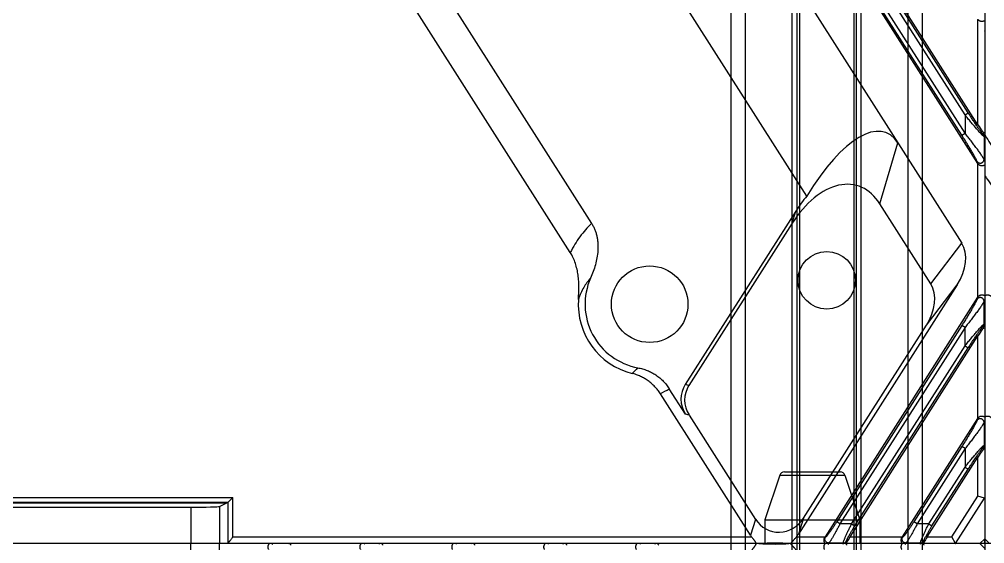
# Model space of a CAD drawing. Header units: millimetres. Extents: x 620 to 19791, y 2539 to 6969.
# Drawn here: x 14526.1 to 14627, y 4136.6 to 4191.3 of the extents above; entities that cross this region are included whole.
import ezdxf

# ---------------------------------------------------------------- set-up
doc = ezdxf.new("R2010")
doc.units = ezdxf.units.MM
doc.layers.add('02___PRT_ALL_AXES', color=7, linetype='Continuous')
doc.layers.add('_88746', color=7, linetype='Continuous')

# ---------------------------------------------------------------- blocks, each defined once
blk = doc.blocks.new('DTGFH')
at = {"color": 7, "linetype": 'Continuous'}
for p, q in [((9380.13, 4448.7), (9385.97, 4448.7)), ((9379.66, 4448.36), (9378.07, 4443.7)), ((9379.66, 4448.36), (9386.44, 4448.36)), ((9386.44, 4448.36), (9388.02, 4443.7)), ((9378.07, 4443.7), (9388.02, 4443.7)), ((9378.07, 4443.7), (9378.07, 4441.2)), ((9388.02, 4443.7), (9388.02, 4441.2)), ((8801.05, 4441.2), (8801.05, 4104.2)), ((9401.05, 4441.2), (8801.05, 4441.2)), ((9318.1, 4437.4), (9318.1, 4441.2)), ((9321.1, 4437.33), (9321.1, 4441.2)), ((9326.57, 4441.2), (9326.68, 4441.14)), ((9328.24, 4441.2), (9328.2, 4441.14)), ((9336.28, 4441.14), (9336.18, 4441.2)), ((9337.81, 4441.14), (9337.84, 4441.2)), ((9345.89, 4441.14), (9345.78, 4441.2)), ((9347.44, 4441.2), (9347.41, 4441.14)), ((9355.49, 4441.14), (9355.38, 4441.2)), ((9357.02, 4441.14), (9357.05, 4441.2)), ((9365.1, 4441.14), (9364.99, 4441.2)), ((9366.62, 4441.14), (9366.65, 4441.2)), ((9384.65, 4441.2), (9384.76, 4441.14)), ((9386.28, 4441.14), (9386.31, 4441.2)), ((9392.71, 4441.2), (9392.82, 4441.14)), ((9394.34, 4441.14), (9394.38, 4441.2)), ((9401.05, 4440.7), (9400.55, 4441.2)), ((9401.05, 4441.2), (9401.05, 4103.7)), ((9206.7, 4436.37), (9398.65, 4135.07)), ((9213.76, 4436.24), (9400.31, 4143.4)), ((9400.35, 4147.44), (9216.29, 4436.37)), ((9382.48, 4139.99), (9194.34, 4435.31)), ((9398.66, 4146.35), (9215.01, 4434.63)), ((9399, 4146.56), (9215.34, 4434.84)), ((9399, 4148.48), (9216.56, 4434.84)), ((9399.33, 4148.69), (9216.9, 4435.05)), ((9234.28, 4334.45), (9359.98, 4137.14)), ((9357.76, 4134.11), (9279.41, 4257.1)), ((9400.35, 4147.44), (9400.35, 4158.43)), ((8801.11, 4157.48), (8801.05, 4157.46)), ((9399, 4148.48), (9399.33, 4148.69)), ((9399, 4148.48), (9399, 4146.56)), ((8801.05, 4146.37), (8801.11, 4146.17)), ((9398.66, 4146.35), (9399, 4146.56)), ((9401.04, 4146.46), (9400.93, 4146.43)), ((9401.05, 4146.23), (9400.99, 4146.21)), ((9400.99, 4146.21), (9400.99, 4143.82)), ((9390.1, 4139.19), (9391.98, 4145.54)), ((9400.31, 4143.4), (9400.25, 4143.61)), ((9400.35, 4129.47), (9400.35, 4143.36)), ((9401.05, 4143.62), (9400.99, 4143.82)), ((8801.05, 4142.27), (8801.11, 4142.29)), ((9395.43, 4130.82), (9390.1, 4139.19)), ((9381.31, 4138.43), (9369.77, 4120.31)), ((9380.94, 4137.16), (9381.31, 4138.43)), ((9380.94, 4137.16), (9370.14, 4120.22)), ((9395.43, 4130.82), (9398.65, 4135.07)), ((9398.19, 4130.74), (9381.6, 4104.7)), ((9394.96, 4126.5), (9398.19, 4130.74)), ((8801.11, 4129.01), (8801.05, 4129.21)), ((9400.31, 4129.43), (9384.37, 4104.4)), ((9400.31, 4129.43), (9400.25, 4129.22)), ((9401.05, 4129.21), (9400.99, 4129.01)), ((9400.99, 4126.62), (9400.99, 4129.01)), ((8801.05, 4126.6), (8801.11, 4126.62)), ((9382.13, 4106.35), (9394.96, 4126.5)), ((9398.66, 4126.49), (9385.59, 4105.97)), ((9399, 4126.27), (9385.92, 4105.75)), ((9399, 4126.27), (9398.66, 4126.49)), ((9399, 4124.36), (9399, 4126.27)), ((9401.04, 4126.37), (9400.93, 4126.41)), ((9400.99, 4126.62), (9401.05, 4126.6)), ((9386.98, 4104.4), (9400.35, 4125.39)), ((9400.35, 4116.82), (9400.35, 4125.39)), ((9387.15, 4105.75), (9399, 4124.36)), ((9387.48, 4105.54), (9399.33, 4124.14)), ((9399, 4124.36), (9399.33, 4124.14)), ((9370.14, 4120.22), (9369.77, 4120.31)), ((9376.58, 4104.58), (9367.17, 4119.35)), ((9369.8, 4117.22), (9368.1, 4119.87)), ((9370.17, 4117.13), (9369.8, 4117.22)), ((9370.17, 4117.13), (9377.11, 4106.23)), ((8801.11, 4116.35), (8801.05, 4116.56)), ((9400.31, 4116.77), (9392.43, 4104.4)), ((9400.31, 4116.77), (9400.25, 4116.57)), ((9401.05, 4116.56), (9400.99, 4116.35)), ((9400.99, 4116.35), (9400.99, 4113.96)), ((8801.05, 4113.95), (8801.11, 4113.96)), ((9400.99, 4113.96), (9401.05, 4113.95)), ((9398.66, 4113.83), (9393.65, 4105.97)), ((9399, 4113.62), (9393.99, 4105.75)), ((9399, 4113.62), (9398.66, 4113.83)), ((9399, 4113.62), (9399, 4111.7)), ((9401.04, 4113.72), (9400.93, 4113.75)), ((9395.04, 4104.4), (9400.35, 4112.73)), ((9400.35, 4108.65), (9400.35, 4112.73)), ((9395.21, 4105.75), (9399, 4111.7)), ((9395.54, 4105.54), (9399.33, 4111.49)), ((9399, 4111.7), (9399.33, 4111.49)), ((9263.57, 4108.53), (9322.52, 4108.53)), ((9264.07, 4108.03), (9322.02, 4108.03)), ((9264.25, 4107.95), (9321.85, 4107.95)), ((9321.1, 4107.57), (9322.02, 4108.03)), ((9322.02, 4108.04), (9322.52, 4108.53)), ((9322.02, 4103.74), (9322.02, 4108.04)), ((9322.52, 4104.4), (9322.52, 4108.53)), ((9397.63, 4104.4), (9400.35, 4108.65)), ((9398.01, 4103.72), (9401.03, 4108.45)), ((9401.03, 4108.45), (9400.35, 4108.65)), ((9268, 4107.5), (9318.1, 4107.5)), ((9318.1, 4107.5), (9318.1, 4103.7)), ((9321.1, 4107.57), (9321.1, 4103.7)), ((9377.11, 4106.23), (9376.58, 4104.58)), ((9382.13, 4106.35), (9381.6, 4104.7)), ((9385.92, 4105.75), (9385.59, 4105.97)), ((9393.99, 4105.75), (9393.65, 4105.97)), ((9387.15, 4105.75), (9385.92, 4105.75)), ((9387.15, 4105.75), (9387.48, 4105.54)), ((9395.21, 4105.75), (9393.99, 4105.75)), ((9395.21, 4105.75), (9395.54, 4105.54)), ((8801.05, 4104.2), (8801.55, 4103.7)), ((9322.52, 4104.4), (9376.7, 4104.4)), ((9381.38, 4104.4), (9384.37, 4104.4)), ((9384.42, 4104.37), (9384.31, 4104.31)), ((9386.66, 4103.86), (9386.62, 4103.94)), ((9386.98, 4104.4), (9392.43, 4104.4)), ((9392.48, 4104.37), (9392.38, 4104.31)), ((9394.68, 4103.94), (9394.72, 4103.86)), ((9395.04, 4104.4), (9397.63, 4104.4)), ((9398.01, 4103.72), (9397.63, 4104.4)), ((9400.55, 4103.7), (9401.05, 4104.2)), ((9401.05, 4103.7), (8801.55, 4103.7)), ((9384.76, 4103.76), (9384.65, 4103.7)), ((9386.28, 4103.76), (9384.76, 4103.76)), ((9386.31, 4103.7), (9386.28, 4103.76)), ((9392.82, 4103.76), (9392.71, 4103.7)), ((9394.34, 4103.76), (9392.82, 4103.76)), ((9394.38, 4103.7), (9394.34, 4103.76))]:
    blk.add_line(p, q, dxfattribs=at)
for centre, radius in [((9384.55, 4131.2), 3), ((9366.05, 4128.7), 4)]:
    blk.add_circle(centre, radius, dxfattribs=at)
for centre, radius, start, end in [((9380.13, 4448.2), 0.5, 90, 161.222), ((9385.97, 4448.2), 0.5, 18.778, 90), ((9400.59, 4146.21), 0.402, 0.1282, 32.3718), ((9366.05, 4128.7), 6.75, 156.1243, 259.5633), ((9366.05, 4128.7), 7.46, 176.103, 255.7008), ((9400.59, 4126.62), 0.402, 327.6282, 359.8718), ((9358.05, 4128.6), 9.42, 310.8577, 316.0435), ((9360.33, 4132.74), 15.03, 297.0328, 301.1257), ((9400.59, 4113.96), 0.402, 327.6282, 359.8718), ((9386.28, 4104.16), 0.402, 270.2568, 327.2432), ((9394.34, 4104.16), 0.402, 270.2568, 327.2432)]:
    blk.add_arc(centre, radius, start, end, dxfattribs=at)
for centre, major_axis, ratio, start_param, end_param in [((9322.01, 4440.5), (0, 0.7), 0.052408, -0.329, 0), ((9378.16, 4441.43), (3.18, -0.09), 0.080959, -1.796389, -0.694906), ((9398.48, 4440.5), (-0.468, 0.695), 0.186347, -0.124846, 0.096093), ((9400.65, 4158.7), (-0.117, 0.402), 0.954439, -4.415997, -4.276035), ((9384.97, 4131.72), (5.78, 14.89), 0.368013, -0.263981, 1.130867), ((9400.35, 4147.56), (-0.7, 1.1), 0.046753, -4.638574, -3.259594), ((8801.75, 4145.38), (-0.7, 1.1), 0.046753, 0.073815, 1.644612), ((9400.65, 4143.63), (-0.117, 0.402), 0.954439, -4.415997, -4.276035), ((8801.75, 4141.06), (-0.7, 1.1), 0.046753, -1.496981, 0.073815), ((9384.92, 4131.53), (2.84, 9.54), 0.602666, -0.481922, 1.127854), ((9385.29, 4132.8), (2.84, 9.54), 0.602666, 0.912926, 1.127854), ((9395.5, 4132.12), (2.65, 3.49), 0.684108, -1.451017, -0.247768), ((9392.27, 4127.88), (2.65, 3.49), 0.684108, -1.451017, -0.247768), ((9400.65, 4129.2), (0.117, 0.402), 0.954439, 1.134443, 1.274405), ((9400.35, 4125.27), (0.7, 1.1), 0.046753, 0.118001, 1.496981), ((9372.53, 4118.71), (3.13, -0.75), 0.933182, 2.829294, 3.908395), ((9372.91, 4118.62), (-3.13, 0.75), 0.933182, -0.312299, 0.766803), ((9400.65, 4116.55), (0.117, 0.402), 0.954439, 1.134443, 1.274405), ((9400.35, 4112.62), (0.7, 1.1), 0.046753, 0.118001, 1.496981), ((9322.02, 4108.53), (0, 0.5), 0.052408, -3.115413, -3.089233), ((9400.35, 4107.31), (0.69, 1.13), 0.116833, -0.189589, 0.03135), ((9318.1, 4107.58), (3, 0), 0.026186, -1.570796, -0.05236), ((9379.64, 4108.05), (-0.98, -3.02), 0.944553, -0.662888, 1.302149), ((9379.1, 4106.39), (0.98, 3.02), 0.944553, -3.804481, -3.733545), ((9379.1, 4106.39), (0.98, 3.02), 0.944553, -1.956623, -1.839444), ((9384.3, 4104.4), (0.449, 0.699), 0.073624, -1.649478, -1.523567), ((9387.05, 4104.4), (0.449, 0.699), 0.073624, -4.66516, -3.789338), ((9392.36, 4104.4), (0.449, 0.699), 0.073624, -1.649478, -1.523567), ((9395.11, 4104.4), (0.449, 0.699), 0.073624, -4.66516, -3.789338), ((9322.01, 4104.4), (0, 0.7), 0.052408, -3.141593, -2.812592), ((9378.16, 4103.47), (3.18, 0.09), 0.080959, 0.694906, 1.796389), ((9398.48, 4104.4), (0.468, 0.695), 0.186347, -3.237686, -3.016747)]:
    blk.add_ellipse(centre, major_axis=major_axis, ratio=ratio, start_param=start_param, end_param=end_param, dxfattribs=at)
for points, knots in [([(9326.25, 4441.2), (9326.25, 4441.2), (9326.25, 4441.2), (9326.26, 4441.2), (9326.26, 4441.2), (9326.26, 4441.2), (9326.27, 4441.19), (9326.27, 4441.19), (9326.27, 4441.19), (9326.26, 4441.18), (9326.26, 4441.17), (9326.26, 4441.16), (9326.25, 4441.15), (9326.24, 4441.14), (9326.24, 4441.13), (9326.23, 4441.11), (9326.22, 4441.09), (9326.2, 4441.06), (9326.19, 4441.02), (9326.17, 4440.98), (9326.16, 4440.93), (9326.16, 4440.88), (9326.16, 4440.82), (9326.17, 4440.76), (9326.18, 4440.7), (9326.2, 4440.64), (9326.22, 4440.61), (9326.24, 4440.59)], [0, 0, 0, 0, 0.012577, 0.017811, 0.022415, 0.026524, 0.030371, 0.038422, 0.043171, 0.048577, 0.06156, 0.077442, 0.095999, 0.116978, 0.140127, 0.165209, 0.192065, 0.250601, 0.315018, 0.384942, 0.460136, 0.540384, 0.625394, 0.714676, 0.807485, 0.902935, 1, 1, 1, 1]), ([(9328.58, 4441.04), (9328.58, 4441.05), (9328.56, 4441.07), (9328.54, 4441.11), (9328.53, 4441.13), (9328.51, 4441.15), (9328.5, 4441.16), (9328.49, 4441.17), (9328.49, 4441.17), (9328.48, 4441.18), (9328.48, 4441.19), (9328.47, 4441.19), (9328.47, 4441.19), (9328.47, 4441.2), (9328.48, 4441.2), (9328.48, 4441.2), (9328.48, 4441.2), (9328.48, 4441.2), (9328.48, 4441.2)], [0, 0, 0, 0, 0.204317, 0.392896, 0.563403, 0.640806, 0.712092, 0.776327, 0.832529, 0.879525, 0.916233, 0.930591, 0.942394, 0.959733, 0.967501, 0.976309, 0.987004, 1, 1, 1, 1]), ([(9335.85, 4441.2), (9335.85, 4441.2), (9335.86, 4441.2), (9335.86, 4441.2), (9335.86, 4441.2), (9335.87, 4441.2), (9335.87, 4441.19), (9335.87, 4441.19), (9335.87, 4441.19), (9335.87, 4441.18), (9335.87, 4441.17), (9335.86, 4441.16), (9335.86, 4441.15), (9335.85, 4441.14), (9335.84, 4441.13), (9335.83, 4441.11), (9335.82, 4441.09), (9335.81, 4441.06), (9335.79, 4441.02), (9335.78, 4440.98), (9335.77, 4440.93), (9335.76, 4440.88), (9335.76, 4440.82), (9335.77, 4440.76), (9335.78, 4440.7), (9335.81, 4440.64), (9335.83, 4440.61), (9335.84, 4440.59)], [0, 0, 0, 0, 0.012577, 0.017811, 0.022415, 0.026524, 0.030371, 0.038422, 0.043171, 0.048577, 0.06156, 0.077442, 0.095999, 0.116978, 0.140127, 0.165209, 0.192065, 0.250601, 0.315018, 0.384942, 0.460136, 0.540384, 0.625394, 0.714676, 0.807485, 0.902935, 1, 1, 1, 1]), ([(9338.19, 4441.04), (9338.18, 4441.05), (9338.17, 4441.07), (9338.15, 4441.11), (9338.13, 4441.13), (9338.12, 4441.15), (9338.11, 4441.16), (9338.1, 4441.17), (9338.09, 4441.17), (9338.08, 4441.18), (9338.08, 4441.19), (9338.08, 4441.19), (9338.08, 4441.19), (9338.08, 4441.2), (9338.08, 4441.2), (9338.08, 4441.2), (9338.08, 4441.2), (9338.08, 4441.2), (9338.09, 4441.2)], [0, 0, 0, 0, 0.204317, 0.392896, 0.563403, 0.640806, 0.712092, 0.776327, 0.832529, 0.879525, 0.916233, 0.930591, 0.942394, 0.959733, 0.967501, 0.976309, 0.987004, 1, 1, 1, 1]), ([(9345.45, 4441.2), (9345.46, 4441.2), (9345.46, 4441.2), (9345.47, 4441.2), (9345.47, 4441.2), (9345.47, 4441.2), (9345.47, 4441.19), (9345.47, 4441.19), (9345.47, 4441.19), (9345.47, 4441.18), (9345.47, 4441.17), (9345.47, 4441.16), (9345.46, 4441.15), (9345.45, 4441.14), (9345.44, 4441.13), (9345.44, 4441.11), (9345.43, 4441.09), (9345.41, 4441.06), (9345.4, 4441.02), (9345.38, 4440.98), (9345.37, 4440.93), (9345.37, 4440.88), (9345.37, 4440.82), (9345.37, 4440.76), (9345.39, 4440.7), (9345.41, 4440.64), (9345.43, 4440.61), (9345.44, 4440.59)], [0, 0, 0, 0, 0.012577, 0.017811, 0.022415, 0.026524, 0.030371, 0.038422, 0.043171, 0.048577, 0.06156, 0.077442, 0.095999, 0.116978, 0.140127, 0.165209, 0.192065, 0.250601, 0.315018, 0.384942, 0.460136, 0.540384, 0.625394, 0.714676, 0.807485, 0.902935, 1, 1, 1, 1]), ([(9347.79, 4441.04), (9347.79, 4441.05), (9347.77, 4441.07), (9347.75, 4441.11), (9347.73, 4441.13), (9347.72, 4441.15), (9347.71, 4441.16), (9347.7, 4441.17), (9347.69, 4441.17), (9347.69, 4441.18), (9347.68, 4441.19), (9347.68, 4441.19), (9347.68, 4441.19), (9347.68, 4441.2), (9347.68, 4441.2), (9347.69, 4441.2), (9347.69, 4441.2), (9347.69, 4441.2), (9347.69, 4441.2)], [0, 0, 0, 0, 0.204317, 0.392896, 0.563403, 0.640806, 0.712092, 0.776327, 0.832529, 0.879525, 0.916233, 0.930591, 0.942394, 0.959733, 0.967501, 0.976309, 0.987004, 1, 1, 1, 1]), ([(9355.06, 4441.2), (9355.06, 4441.2), (9355.07, 4441.2), (9355.07, 4441.2), (9355.07, 4441.2), (9355.08, 4441.2), (9355.08, 4441.19), (9355.08, 4441.19), (9355.08, 4441.19), (9355.08, 4441.18), (9355.07, 4441.17), (9355.07, 4441.16), (9355.06, 4441.15), (9355.06, 4441.14), (9355.05, 4441.13), (9355.04, 4441.11), (9355.03, 4441.09), (9355.02, 4441.06), (9355, 4441.02), (9354.99, 4440.98), (9354.98, 4440.93), (9354.97, 4440.88), (9354.97, 4440.82), (9354.98, 4440.76), (9354.99, 4440.7), (9355.02, 4440.64), (9355.04, 4440.61), (9355.05, 4440.59)], [0, 0, 0, 0, 0.012577, 0.017811, 0.022415, 0.026524, 0.030371, 0.038422, 0.043171, 0.048577, 0.06156, 0.077442, 0.095999, 0.116978, 0.140127, 0.165209, 0.192065, 0.250601, 0.315018, 0.384942, 0.460136, 0.540384, 0.625394, 0.714676, 0.807485, 0.902935, 1, 1, 1, 1]), ([(9357.4, 4441.04), (9357.39, 4441.05), (9357.38, 4441.07), (9357.36, 4441.11), (9357.34, 4441.13), (9357.32, 4441.15), (9357.31, 4441.16), (9357.31, 4441.17), (9357.3, 4441.17), (9357.29, 4441.18), (9357.29, 4441.19), (9357.29, 4441.19), (9357.29, 4441.19), (9357.29, 4441.2), (9357.29, 4441.2), (9357.29, 4441.2), (9357.29, 4441.2), (9357.29, 4441.2), (9357.29, 4441.2)], [0, 0, 0, 0, 0.204316, 0.392897, 0.563407, 0.640809, 0.712098, 0.776334, 0.832531, 0.879528, 0.916238, 0.930594, 0.942393, 0.959731, 0.967497, 0.976306, 0.987002, 1, 1, 1, 1]), ([(9364.66, 4441.2), (9364.67, 4441.2), (9364.67, 4441.2), (9364.67, 4441.2), (9364.68, 4441.2), (9364.68, 4441.2), (9364.68, 4441.19), (9364.68, 4441.19), (9364.68, 4441.19), (9364.68, 4441.18), (9364.68, 4441.17), (9364.67, 4441.16), (9364.67, 4441.15), (9364.66, 4441.14), (9364.65, 4441.13), (9364.65, 4441.11), (9364.63, 4441.09), (9364.62, 4441.06), (9364.6, 4441.02), (9364.59, 4440.98), (9364.58, 4440.93), (9364.58, 4440.88), (9364.58, 4440.82), (9364.58, 4440.76), (9364.6, 4440.7), (9364.62, 4440.64), (9364.64, 4440.61), (9364.65, 4440.59)], [0, 0, 0, 0, 0.012577, 0.017811, 0.022415, 0.026524, 0.030371, 0.038422, 0.043171, 0.048577, 0.06156, 0.077442, 0.095999, 0.116978, 0.140127, 0.165209, 0.192065, 0.250601, 0.315018, 0.384942, 0.460136, 0.540384, 0.625394, 0.714676, 0.807485, 0.902935, 1, 1, 1, 1]), ([(9367, 4441.04), (9366.99, 4441.05), (9366.98, 4441.07), (9366.96, 4441.11), (9366.94, 4441.13), (9366.93, 4441.15), (9366.92, 4441.16), (9366.91, 4441.17), (9366.9, 4441.17), (9366.9, 4441.18), (9366.89, 4441.19), (9366.89, 4441.19), (9366.89, 4441.19), (9366.89, 4441.2), (9366.89, 4441.2), (9366.89, 4441.2), (9366.9, 4441.2), (9366.9, 4441.2), (9366.9, 4441.2)], [0, 0, 0, 0, 0.204317, 0.392896, 0.563403, 0.640806, 0.712092, 0.776327, 0.832529, 0.879525, 0.916233, 0.930591, 0.942394, 0.959733, 0.967501, 0.976309, 0.987004, 1, 1, 1, 1]), ([(9377.06, 4441.2), (9377.07, 4441.2), (9377.08, 4441.2), (9377.09, 4441.2), (9377.1, 4441.19), (9377.11, 4441.19), (9377.12, 4441.18), (9377.13, 4441.17), (9377.13, 4441.15), (9377.13, 4441.14), (9377.13, 4441.12), (9377.12, 4441.1), (9377.11, 4441.08), (9377.1, 4441.05), (9377.08, 4441.01), (9377.05, 4440.96), (9377.01, 4440.91), (9376.97, 4440.86), (9376.93, 4440.8), (9376.88, 4440.74), (9376.84, 4440.68), (9376.78, 4440.6), (9376.73, 4440.54), (9376.7, 4440.5)], [0, 0, 0, 0, 0.018318, 0.034994, 0.050147, 0.06412, 0.077534, 0.091254, 0.106184, 0.12305, 0.142293, 0.164098, 0.188457, 0.215246, 0.275292, 0.342515, 0.415297, 0.492326, 0.572614, 0.655373, 0.739981, 0.82593, 1, 1, 1, 1]), ([(9381.38, 4440.5), (9381.35, 4440.54), (9381.28, 4440.62), (9381.19, 4440.72), (9381.12, 4440.8), (9381.07, 4440.85), (9381.03, 4440.91), (9380.98, 4440.96), (9380.94, 4441), (9380.9, 4441.05), (9380.87, 4441.09), (9380.85, 4441.11), (9380.84, 4441.13), (9380.83, 4441.15), (9380.82, 4441.16), (9380.82, 4441.17), (9380.82, 4441.18), (9380.82, 4441.18), (9380.82, 4441.19), (9380.82, 4441.19), (9380.83, 4441.2), (9380.83, 4441.2), (9380.84, 4441.2), (9380.84, 4441.2)], [0, 0, 0, 0, 0.172719, 0.342367, 0.425093, 0.505837, 0.584035, 0.658977, 0.729688, 0.79485, 0.852716, 0.878254, 0.901145, 0.921127, 0.938022, 0.951788, 0.957578, 0.962721, 0.971527, 0.975609, 0.979745, 0.988888, 1, 1, 1, 1]), ([(9384.32, 4441.2), (9384.33, 4441.2), (9384.33, 4441.2), (9384.34, 4441.2), (9384.34, 4441.2), (9384.34, 4441.2), (9384.34, 4441.19), (9384.34, 4441.19), (9384.34, 4441.19), (9384.34, 4441.18), (9384.34, 4441.17), (9384.34, 4441.16), (9384.33, 4441.15), (9384.32, 4441.14), (9384.31, 4441.13), (9384.31, 4441.11), (9384.3, 4441.09), (9384.28, 4441.06), (9384.27, 4441.02), (9384.25, 4440.98), (9384.24, 4440.93), (9384.24, 4440.88), (9384.24, 4440.82), (9384.24, 4440.76), (9384.26, 4440.7), (9384.28, 4440.64), (9384.3, 4440.61), (9384.31, 4440.59)], [0, 0, 0, 0, 0.012577, 0.017811, 0.022415, 0.026524, 0.030371, 0.038422, 0.043171, 0.048577, 0.06156, 0.077442, 0.095999, 0.116978, 0.140127, 0.165209, 0.192065, 0.250601, 0.315018, 0.384942, 0.460136, 0.540384, 0.625394, 0.714676, 0.807485, 0.902935, 1, 1, 1, 1]), ([(9386.66, 4441.04), (9386.66, 4441.05), (9386.64, 4441.07), (9386.62, 4441.11), (9386.6, 4441.13), (9386.59, 4441.15), (9386.58, 4441.16), (9386.57, 4441.17), (9386.56, 4441.17), (9386.56, 4441.18), (9386.55, 4441.19), (9386.55, 4441.19), (9386.55, 4441.19), (9386.55, 4441.2), (9386.55, 4441.2), (9386.55, 4441.2), (9386.56, 4441.2), (9386.56, 4441.2), (9386.56, 4441.2)], [0, 0, 0, 0, 0.204317, 0.392896, 0.563403, 0.640806, 0.712092, 0.776327, 0.832529, 0.879525, 0.916233, 0.930591, 0.942394, 0.959733, 0.967501, 0.976309, 0.987004, 1, 1, 1, 1]), ([(9392.39, 4441.2), (9392.39, 4441.2), (9392.39, 4441.2), (9392.4, 4441.2), (9392.4, 4441.2), (9392.4, 4441.2), (9392.41, 4441.19), (9392.41, 4441.19), (9392.41, 4441.19), (9392.41, 4441.18), (9392.4, 4441.17), (9392.4, 4441.16), (9392.39, 4441.15), (9392.38, 4441.14), (9392.38, 4441.13), (9392.37, 4441.11), (9392.36, 4441.09), (9392.34, 4441.06), (9392.33, 4441.02), (9392.32, 4440.98), (9392.31, 4440.93), (9392.3, 4440.88), (9392.3, 4440.82), (9392.31, 4440.76), (9392.32, 4440.7), (9392.34, 4440.64), (9392.36, 4440.61), (9392.38, 4440.59)], [0, 0, 0, 0, 0.012577, 0.017811, 0.022415, 0.026524, 0.030371, 0.038422, 0.043171, 0.048577, 0.06156, 0.077442, 0.095999, 0.116978, 0.140127, 0.165209, 0.192065, 0.250601, 0.315018, 0.384942, 0.460136, 0.540384, 0.625394, 0.714676, 0.807485, 0.902935, 1, 1, 1, 1]), ([(9394.72, 4441.04), (9394.72, 4441.05), (9394.71, 4441.07), (9394.68, 4441.11), (9394.67, 4441.13), (9394.65, 4441.15), (9394.64, 4441.16), (9394.63, 4441.17), (9394.63, 4441.17), (9394.62, 4441.18), (9394.62, 4441.19), (9394.62, 4441.19), (9394.61, 4441.19), (9394.61, 4441.2), (9394.62, 4441.2), (9394.62, 4441.2), (9394.62, 4441.2), (9394.62, 4441.2), (9394.62, 4441.2)], [0, 0, 0, 0, 0.204317, 0.392896, 0.563403, 0.640806, 0.712092, 0.776327, 0.832529, 0.879525, 0.916233, 0.930591, 0.942394, 0.959733, 0.967501, 0.976309, 0.987004, 1, 1, 1, 1]), ([(9400.35, 4158.43), (9400.36, 4158.41), (9400.4, 4158.38), (9400.46, 4158.34), (9400.52, 4158.3), (9400.58, 4158.28), (9400.65, 4158.27), (9400.71, 4158.26), (9400.77, 4158.26), (9400.83, 4158.26), (9400.87, 4158.27), (9400.9, 4158.28), (9400.93, 4158.28), (9400.95, 4158.29), (9400.98, 4158.3), (9400.99, 4158.3), (9401, 4158.3), (9401.02, 4158.31), (9401.03, 4158.31), (9401.03, 4158.3), (9401.04, 4158.3), (9401.05, 4158.29), (9401.05, 4158.28), (9401.05, 4158.27), (9401.05, 4158.26)], [0, 0, 0, 0, 0.092092, 0.18383, 0.274482, 0.363041, 0.448376, 0.529457, 0.605459, 0.675766, 0.739913, 0.769539, 0.797439, 0.847676, 0.869774, 0.889641, 0.907107, 0.922074, 0.934647, 0.945489, 0.956057, 0.968087, 0.982675, 1, 1, 1, 1]), ([(8801.05, 4157.23), (8801.05, 4157.24), (8801.05, 4157.24), (8801.05, 4157.24), (8801.05, 4157.24), (8801.05, 4157.24), (8801.05, 4157.24), (8801.06, 4157.24), (8801.06, 4157.24), (8801.06, 4157.24), (8801.06, 4157.24)], [0, 0, 0, 0, 0.134285, 0.239811, 0.32531, 0.408071, 0.508221, 0.637767, 0.801257, 1, 1, 1, 1]), ([(9400.99, 4146.21), (9400.99, 4146.21), (9400.98, 4146.21), (9400.97, 4146.21), (9400.96, 4146.22), (9400.95, 4146.23), (9400.94, 4146.24), (9400.92, 4146.25), (9400.89, 4146.28), (9400.85, 4146.31), (9400.81, 4146.35), (9400.76, 4146.4), (9400.7, 4146.46), (9400.65, 4146.52), (9400.56, 4146.61), (9400.46, 4146.72), (9400.32, 4146.87), (9400.19, 4147.03), (9400.04, 4147.2), (9399.9, 4147.37), (9399.75, 4147.55), (9399.6, 4147.73), (9399.45, 4147.92), (9399.25, 4148.16), (9399.1, 4148.35), (9399, 4148.48)], [0, 0, 0, 0, 0.002036, 0.004765, 0.008306, 0.012701, 0.017956, 0.024063, 0.038745, 0.05652, 0.077106, 0.100208, 0.125538, 0.152825, 0.181822, 0.244102, 0.310933, 0.381227, 0.454167, 0.529124, 0.605619, 0.683271, 0.76177, 0.840872, 1, 1, 1, 1]), ([(9400.93, 4146.43), (9400.93, 4146.43), (9400.92, 4146.43), (9400.92, 4146.43), (9400.91, 4146.43), (9400.9, 4146.44), (9400.89, 4146.44), (9400.88, 4146.45), (9400.87, 4146.47), (9400.85, 4146.48), (9400.83, 4146.51), (9400.8, 4146.54), (9400.76, 4146.59), (9400.72, 4146.65), (9400.67, 4146.71), (9400.62, 4146.77), (9400.55, 4146.86), (9400.47, 4146.99), (9400.36, 4147.14), (9400.25, 4147.3), (9400.14, 4147.46), (9400.02, 4147.63), (9399.91, 4147.81), (9399.79, 4147.98), (9399.68, 4148.16), (9399.52, 4148.39), (9399.41, 4148.57), (9399.33, 4148.69)], [0, 0, 0, 0, 0.001988, 0.003277, 0.004801, 0.008605, 0.013451, 0.019328, 0.026206, 0.034036, 0.042764, 0.062675, 0.085465, 0.110691, 0.137955, 0.166932, 0.197336, 0.261568, 0.329268, 0.399486, 0.471568, 0.545042, 0.619552, 0.694837, 0.77068, 0.84692, 1, 1, 1, 1]), ([(9400.25, 4143.61), (9400.25, 4143.61), (9400.25, 4143.63), (9400.24, 4143.65), (9400.22, 4143.7), (9400.2, 4143.75), (9400.17, 4143.81), (9400.13, 4143.88), (9400.08, 4143.98), (9400.01, 4144.11), (9399.92, 4144.27), (9399.82, 4144.45), (9399.72, 4144.63), (9399.61, 4144.81), (9399.5, 4145), (9399.34, 4145.25), (9399.15, 4145.57), (9398.91, 4145.96), (9398.74, 4146.22), (9398.66, 4146.35)], [0, 0, 0, 0, 0.005901, 0.012735, 0.028952, 0.048163, 0.069902, 0.093761, 0.1194, 0.174923, 0.234768, 0.297789, 0.363198, 0.430435, 0.499095, 0.568871, 0.710853, 0.85493, 1, 1, 1, 1]), ([(9400.99, 4143.82), (9400.99, 4143.83), (9400.98, 4143.84), (9400.97, 4143.86), (9400.95, 4143.9), (9400.92, 4143.95), (9400.89, 4144.01), (9400.85, 4144.07), (9400.79, 4144.16), (9400.71, 4144.29), (9400.6, 4144.45), (9400.48, 4144.62), (9400.35, 4144.8), (9400.21, 4144.98), (9400.07, 4145.17), (9399.88, 4145.43), (9399.62, 4145.76), (9399.31, 4146.16), (9399.1, 4146.43), (9399, 4146.56)], [0, 0, 0, 0, 0.00509, 0.010986, 0.025069, 0.041978, 0.061422, 0.083117, 0.106791, 0.15915, 0.216898, 0.278823, 0.34401, 0.411766, 0.481566, 0.552988, 0.699417, 0.848964, 1, 1, 1, 1]), ([(9401.05, 4146.46), (9401.05, 4146.46), (9401.05, 4146.46), (9401.05, 4146.46), (9401.05, 4146.45), (9401.05, 4146.45), (9401.04, 4146.45), (9401.04, 4146.45), (9401.04, 4146.46), (9401.04, 4146.46), (9401.04, 4146.46)], [0, 0, 0, 0, 0.134296, 0.239838, 0.325336, 0.408088, 0.50825, 0.637794, 0.80127, 1, 1, 1, 1]), ([(9400.25, 4143.61), (9400.27, 4143.59), (9400.29, 4143.56), (9400.34, 4143.52), (9400.39, 4143.48), (9400.45, 4143.46), (9400.51, 4143.44), (9400.57, 4143.44), (9400.64, 4143.44), (9400.7, 4143.45), (9400.76, 4143.48), (9400.81, 4143.51), (9400.86, 4143.55), (9400.91, 4143.59), (9400.94, 4143.64), (9400.97, 4143.7), (9400.98, 4143.76), (9400.99, 4143.8), (9400.99, 4143.82)], [0, 0, 0, 0, 0.061114, 0.122614, 0.184534, 0.246921, 0.309743, 0.372937, 0.436398, 0.5, 0.563602, 0.627063, 0.690257, 0.753079, 0.815466, 0.877386, 0.938886, 1, 1, 1, 1]), ([(9400.35, 4143.36), (9400.36, 4143.34), (9400.4, 4143.3), (9400.46, 4143.26), (9400.52, 4143.23), (9400.58, 4143.21), (9400.65, 4143.19), (9400.71, 4143.18), (9400.77, 4143.18), (9400.83, 4143.19), (9400.87, 4143.19), (9400.9, 4143.2), (9400.93, 4143.21), (9400.95, 4143.21), (9400.98, 4143.22), (9400.99, 4143.23), (9401, 4143.23), (9401.02, 4143.23), (9401.03, 4143.23), (9401.03, 4143.23), (9401.04, 4143.22), (9401.05, 4143.21), (9401.05, 4143.2), (9401.05, 4143.19), (9401.05, 4143.19)], [0, 0, 0, 0, 0.092092, 0.18383, 0.274482, 0.363041, 0.448376, 0.529457, 0.605459, 0.675766, 0.739913, 0.769539, 0.797439, 0.847676, 0.869774, 0.889641, 0.907107, 0.922074, 0.934647, 0.945489, 0.956057, 0.968087, 0.982675, 1, 1, 1, 1]), ([(9359.98, 4137.14), (9359.76, 4136.93), (9359.34, 4136.48), (9358.75, 4135.75), (9358.22, 4134.96), (9357.91, 4134.4), (9357.76, 4134.11)], [0, 0, 0, 0, 0.243959, 0.491185, 0.742789, 1, 1, 1, 1]), ([(9359.98, 4137.14), (9360.05, 4137.03), (9360.17, 4136.82), (9360.33, 4136.48), (9360.45, 4136.13), (9360.54, 4135.77), (9360.6, 4135.4), (9360.65, 4134.91), (9360.65, 4134.29), (9360.55, 4133.55), (9360.39, 4132.83), (9360.16, 4132.12), (9359.98, 4131.66), (9359.88, 4131.43)], [0, 0, 0, 0, 0.062504, 0.125014, 0.187521, 0.250032, 0.312543, 0.375054, 0.500016, 0.624996, 0.749989, 0.874994, 1, 1, 1, 1]), ([(9358.61, 4129.21), (9358.64, 4129.63), (9358.66, 4130.26), (9358.64, 4131.1), (9358.58, 4131.74), (9358.47, 4132.36), (9358.3, 4132.97), (9358.08, 4133.56), (9357.87, 4133.94), (9357.76, 4134.11)], [0, 0, 0, 0, 0.249997, 0.375018, 0.500036, 0.625049, 0.750051, 0.875035, 1, 1, 1, 1]), ([(9359.88, 4131.43), (9359.74, 4131.28), (9359.48, 4130.97), (9359.14, 4130.44), (9358.84, 4129.85), (9358.68, 4129.43), (9358.61, 4129.21)], [0, 0, 0, 0, 0.232196, 0.474372, 0.729146, 1, 1, 1, 1]), ([(8801.75, 4129.47), (8801.73, 4129.49), (8801.7, 4129.53), (8801.64, 4129.57), (8801.58, 4129.6), (8801.51, 4129.63), (8801.45, 4129.64), (8801.38, 4129.65), (8801.32, 4129.65), (8801.27, 4129.65), (8801.23, 4129.64), (8801.2, 4129.63), (8801.17, 4129.63), (8801.14, 4129.62), (8801.12, 4129.61), (8801.11, 4129.61), (8801.09, 4129.6), (8801.08, 4129.6), (8801.07, 4129.6), (8801.06, 4129.6), (8801.06, 4129.61), (8801.05, 4129.62), (8801.05, 4129.63), (8801.05, 4129.64), (8801.05, 4129.64)], [0, 0, 0, 0, 0.092092, 0.18383, 0.274482, 0.363041, 0.448376, 0.529457, 0.605459, 0.675766, 0.739913, 0.769539, 0.797439, 0.847676, 0.869774, 0.889641, 0.907107, 0.922074, 0.934647, 0.945489, 0.956057, 0.968087, 0.982675, 1, 1, 1, 1]), ([(9400.25, 4129.22), (9400.25, 4129.22), (9400.25, 4129.21), (9400.24, 4129.18), (9400.22, 4129.14), (9400.2, 4129.08), (9400.17, 4129.02), (9400.13, 4128.95), (9400.08, 4128.85), (9400.01, 4128.72), (9399.92, 4128.56), (9399.82, 4128.38), (9399.72, 4128.21), (9399.61, 4128.02), (9399.5, 4127.84), (9399.34, 4127.58), (9399.15, 4127.26), (9398.91, 4126.87), (9398.74, 4126.61), (9398.66, 4126.49)], [0, 0, 0, 0, 0.005901, 0.012735, 0.028952, 0.048162, 0.069901, 0.09376, 0.119398, 0.174922, 0.234766, 0.297787, 0.363197, 0.430435, 0.499096, 0.568874, 0.710857, 0.854932, 1, 1, 1, 1]), ([(9400.99, 4129.01), (9400.99, 4129.01), (9400.98, 4128.99), (9400.97, 4128.97), (9400.95, 4128.93), (9400.92, 4128.88), (9400.89, 4128.82), (9400.85, 4128.76), (9400.79, 4128.67), (9400.71, 4128.54), (9400.6, 4128.38), (9400.48, 4128.21), (9400.35, 4128.04), (9400.21, 4127.85), (9400.07, 4127.66), (9399.88, 4127.4), (9399.62, 4127.07), (9399.31, 4126.67), (9399.1, 4126.4), (9399, 4126.27)], [0, 0, 0, 0, 0.00509, 0.010986, 0.025069, 0.041978, 0.061422, 0.083116, 0.10679, 0.159148, 0.216896, 0.278821, 0.344009, 0.411767, 0.481567, 0.552991, 0.699423, 0.848968, 1, 1, 1, 1]), ([(9400.99, 4129.01), (9400.99, 4129.03), (9400.98, 4129.07), (9400.97, 4129.13), (9400.94, 4129.19), (9400.91, 4129.24), (9400.86, 4129.29), (9400.81, 4129.33), (9400.76, 4129.36), (9400.7, 4129.38), (9400.64, 4129.39), (9400.57, 4129.4), (9400.51, 4129.39), (9400.45, 4129.37), (9400.39, 4129.35), (9400.34, 4129.32), (9400.29, 4129.27), (9400.27, 4129.24), (9400.25, 4129.22)], [0, 0, 0, 0, 0.061114, 0.122614, 0.184535, 0.246922, 0.309744, 0.372937, 0.436398, 0.5, 0.563602, 0.627063, 0.690256, 0.753078, 0.815465, 0.877386, 0.938886, 1, 1, 1, 1]), ([(9401.05, 4129.64), (9401.05, 4129.64), (9401.05, 4129.63), (9401.05, 4129.62), (9401.04, 4129.61), (9401.03, 4129.6), (9401.03, 4129.6), (9401.02, 4129.6), (9401, 4129.6), (9400.99, 4129.61), (9400.98, 4129.61), (9400.95, 4129.62), (9400.93, 4129.63), (9400.9, 4129.63), (9400.87, 4129.64), (9400.83, 4129.65), (9400.77, 4129.65), (9400.71, 4129.65), (9400.65, 4129.64), (9400.58, 4129.63), (9400.52, 4129.6), (9400.46, 4129.57), (9400.4, 4129.53), (9400.36, 4129.49), (9400.35, 4129.47)], [0, 0, 0, 0, 0.017325, 0.031913, 0.043943, 0.054511, 0.065353, 0.077926, 0.092893, 0.110359, 0.130226, 0.152324, 0.202561, 0.230461, 0.260087, 0.324234, 0.394541, 0.470543, 0.551624, 0.636959, 0.725518, 0.81617, 0.907908, 1, 1, 1, 1]), ([(8801.05, 4126.37), (8801.05, 4126.37), (8801.05, 4126.37), (8801.05, 4126.38), (8801.05, 4126.38), (8801.05, 4126.38), (8801.05, 4126.38), (8801.06, 4126.38), (8801.06, 4126.38), (8801.06, 4126.37), (8801.06, 4126.37)], [0, 0, 0, 0, 0.134296, 0.239838, 0.325336, 0.408088, 0.50825, 0.637794, 0.80127, 1, 1, 1, 1]), ([(9399, 4124.36), (9399.1, 4124.48), (9399.25, 4124.67), (9399.45, 4124.92), (9399.6, 4125.1), (9399.75, 4125.28), (9399.9, 4125.46), (9400.04, 4125.63), (9400.19, 4125.8), (9400.32, 4125.96), (9400.46, 4126.11), (9400.56, 4126.23), (9400.65, 4126.31), (9400.7, 4126.37), (9400.76, 4126.43), (9400.81, 4126.48), (9400.85, 4126.52), (9400.89, 4126.56), (9400.92, 4126.58), (9400.94, 4126.6), (9400.95, 4126.61), (9400.96, 4126.61), (9400.97, 4126.62), (9400.98, 4126.62), (9400.99, 4126.62), (9400.99, 4126.62)], [0, 0, 0, 0, 0.159125, 0.238222, 0.316726, 0.39438, 0.470877, 0.545833, 0.61877, 0.689064, 0.755895, 0.818173, 0.847168, 0.874455, 0.899785, 0.922888, 0.943474, 0.961249, 0.975933, 0.982041, 0.987297, 0.991693, 0.995234, 0.997964, 1, 1, 1, 1]), ([(9399.33, 4124.14), (9399.41, 4124.26), (9399.52, 4124.44), (9399.68, 4124.68), (9399.79, 4124.85), (9399.91, 4125.03), (9400.02, 4125.2), (9400.14, 4125.37), (9400.25, 4125.53), (9400.36, 4125.69), (9400.47, 4125.85), (9400.55, 4125.97), (9400.62, 4126.06), (9400.67, 4126.12), (9400.72, 4126.18), (9400.76, 4126.24), (9400.8, 4126.29), (9400.83, 4126.32), (9400.85, 4126.35), (9400.87, 4126.36), (9400.88, 4126.38), (9400.89, 4126.39), (9400.9, 4126.4), (9400.91, 4126.4), (9400.92, 4126.4), (9400.92, 4126.41), (9400.93, 4126.41), (9400.93, 4126.41)], [0, 0, 0, 0, 0.153079, 0.229317, 0.305164, 0.38045, 0.454964, 0.528435, 0.600518, 0.670737, 0.738433, 0.802662, 0.833067, 0.862041, 0.889306, 0.914531, 0.93732, 0.957232, 0.965959, 0.97379, 0.980669, 0.986547, 0.991394, 0.995199, 0.996723, 0.998012, 1, 1, 1, 1]), ([(9401.04, 4126.37), (9401.04, 4126.37), (9401.04, 4126.38), (9401.04, 4126.38), (9401.04, 4126.38), (9401.05, 4126.38), (9401.05, 4126.38), (9401.05, 4126.38), (9401.05, 4126.37), (9401.05, 4126.37), (9401.05, 4126.37)], [0, 0, 0, 0, 0.19873, 0.362206, 0.49175, 0.591912, 0.674664, 0.760162, 0.865704, 1, 1, 1, 1]), ([(9364.83, 4122.06), (9364.99, 4122.03), (9365.32, 4121.95), (9365.8, 4121.79), (9366.26, 4121.58), (9366.7, 4121.32), (9367.11, 4121.01), (9367.48, 4120.67), (9367.82, 4120.29), (9368.01, 4120.02), (9368.1, 4119.87)], [0, 0, 0, 0, 0.125003, 0.250004, 0.375005, 0.500005, 0.625005, 0.750004, 0.875001, 1, 1, 1, 1]), ([(9367.17, 4119.35), (9367.08, 4119.48), (9366.9, 4119.74), (9366.6, 4120.09), (9366.26, 4120.41), (9365.89, 4120.7), (9365.5, 4120.96), (9365.09, 4121.17), (9364.66, 4121.35), (9364.36, 4121.44), (9364.21, 4121.48)], [0, 0, 0, 0, 0.124999, 0.249997, 0.374996, 0.499996, 0.624996, 0.749997, 0.874998, 1, 1, 1, 1]), ([(8801.75, 4116.82), (8801.73, 4116.84), (8801.7, 4116.87), (8801.64, 4116.91), (8801.58, 4116.95), (8801.51, 4116.97), (8801.45, 4116.99), (8801.38, 4116.99), (8801.32, 4116.99), (8801.27, 4116.99), (8801.23, 4116.98), (8801.2, 4116.98), (8801.17, 4116.97), (8801.14, 4116.96), (8801.12, 4116.95), (8801.11, 4116.95), (8801.09, 4116.95), (8801.08, 4116.95), (8801.07, 4116.95), (8801.06, 4116.95), (8801.06, 4116.95), (8801.05, 4116.96), (8801.05, 4116.97), (8801.05, 4116.98), (8801.05, 4116.99)], [0, 0, 0, 0, 0.092092, 0.18383, 0.274482, 0.363041, 0.448376, 0.529457, 0.605459, 0.675766, 0.739913, 0.769539, 0.797439, 0.847676, 0.869774, 0.889641, 0.907107, 0.922074, 0.934647, 0.945489, 0.956057, 0.968087, 0.982675, 1, 1, 1, 1]), ([(9401.05, 4116.99), (9401.05, 4116.98), (9401.05, 4116.97), (9401.05, 4116.96), (9401.04, 4116.95), (9401.03, 4116.95), (9401.03, 4116.95), (9401.02, 4116.95), (9401, 4116.95), (9400.99, 4116.95), (9400.98, 4116.95), (9400.95, 4116.96), (9400.93, 4116.97), (9400.9, 4116.98), (9400.87, 4116.98), (9400.83, 4116.99), (9400.77, 4116.99), (9400.71, 4116.99), (9400.65, 4116.99), (9400.58, 4116.97), (9400.52, 4116.95), (9400.46, 4116.91), (9400.4, 4116.87), (9400.36, 4116.84), (9400.35, 4116.82)], [0, 0, 0, 0, 0.017325, 0.031913, 0.043943, 0.054511, 0.065353, 0.077926, 0.092893, 0.110359, 0.130226, 0.152324, 0.202561, 0.230461, 0.260087, 0.324234, 0.394541, 0.470543, 0.551624, 0.636959, 0.725518, 0.81617, 0.907908, 1, 1, 1, 1]), ([(9400.25, 4116.57), (9400.25, 4116.56), (9400.25, 4116.55), (9400.24, 4116.52), (9400.22, 4116.48), (9400.2, 4116.43), (9400.17, 4116.36), (9400.13, 4116.3), (9400.08, 4116.2), (9400.01, 4116.07), (9399.92, 4115.9), (9399.82, 4115.73), (9399.72, 4115.55), (9399.61, 4115.37), (9399.5, 4115.18), (9399.34, 4114.93), (9399.15, 4114.6), (9398.91, 4114.22), (9398.74, 4113.96), (9398.66, 4113.83)], [0, 0, 0, 0, 0.005901, 0.012735, 0.028952, 0.048162, 0.069901, 0.09376, 0.119398, 0.174922, 0.234766, 0.297787, 0.363198, 0.430435, 0.499096, 0.568874, 0.710857, 0.854932, 1, 1, 1, 1]), ([(9400.99, 4116.35), (9400.99, 4116.35), (9400.98, 4116.34), (9400.97, 4116.31), (9400.95, 4116.28), (9400.92, 4116.23), (9400.89, 4116.17), (9400.85, 4116.11), (9400.79, 4116.01), (9400.71, 4115.89), (9400.6, 4115.73), (9400.48, 4115.56), (9400.35, 4115.38), (9400.21, 4115.19), (9400.07, 4115), (9399.88, 4114.74), (9399.62, 4114.41), (9399.31, 4114.02), (9399.1, 4113.75), (9399, 4113.62)], [0, 0, 0, 0, 0.00509, 0.010986, 0.025069, 0.041978, 0.061422, 0.083116, 0.10679, 0.159148, 0.216896, 0.278821, 0.344009, 0.411767, 0.481567, 0.552991, 0.699423, 0.848968, 1, 1, 1, 1]), ([(9400.99, 4116.35), (9400.99, 4116.38), (9400.98, 4116.42), (9400.97, 4116.48), (9400.94, 4116.53), (9400.91, 4116.58), (9400.86, 4116.63), (9400.81, 4116.67), (9400.76, 4116.7), (9400.7, 4116.72), (9400.64, 4116.74), (9400.57, 4116.74), (9400.51, 4116.73), (9400.45, 4116.72), (9400.39, 4116.69), (9400.34, 4116.66), (9400.29, 4116.62), (9400.27, 4116.59), (9400.25, 4116.57)], [0, 0, 0, 0, 0.061114, 0.122614, 0.184535, 0.246922, 0.309744, 0.372937, 0.436398, 0.5, 0.563602, 0.627063, 0.690256, 0.753078, 0.815465, 0.877386, 0.938886, 1, 1, 1, 1]), ([(9399, 4111.7), (9399.1, 4111.82), (9399.25, 4112.01), (9399.45, 4112.26), (9399.6, 4112.44), (9399.75, 4112.62), (9399.9, 4112.8), (9400.04, 4112.97), (9400.19, 4113.14), (9400.32, 4113.3), (9400.46, 4113.45), (9400.56, 4113.57), (9400.65, 4113.66), (9400.7, 4113.72), (9400.76, 4113.77), (9400.81, 4113.82), (9400.85, 4113.86), (9400.89, 4113.9), (9400.92, 4113.92), (9400.94, 4113.94), (9400.95, 4113.95), (9400.96, 4113.96), (9400.97, 4113.96), (9400.98, 4113.96), (9400.99, 4113.96), (9400.99, 4113.96)], [0, 0, 0, 0, 0.159124, 0.238222, 0.316725, 0.394379, 0.470876, 0.545833, 0.618769, 0.689064, 0.755895, 0.818172, 0.847168, 0.874455, 0.899785, 0.922888, 0.943474, 0.961249, 0.975933, 0.982041, 0.987297, 0.991693, 0.995234, 0.997964, 1, 1, 1, 1]), ([(8801.05, 4113.72), (8801.05, 4113.72), (8801.05, 4113.72), (8801.05, 4113.72), (8801.05, 4113.72), (8801.05, 4113.72), (8801.05, 4113.72), (8801.06, 4113.72), (8801.06, 4113.72), (8801.06, 4113.72), (8801.06, 4113.72)], [0, 0, 0, 0, 0.134296, 0.239838, 0.325336, 0.408088, 0.50825, 0.637794, 0.80127, 1, 1, 1, 1]), ([(9399.33, 4111.49), (9399.41, 4111.6), (9399.52, 4111.78), (9399.68, 4112.02), (9399.79, 4112.2), (9399.91, 4112.37), (9400.02, 4112.54), (9400.14, 4112.71), (9400.25, 4112.88), (9400.36, 4113.04), (9400.47, 4113.19), (9400.55, 4113.31), (9400.62, 4113.4), (9400.67, 4113.47), (9400.72, 4113.53), (9400.76, 4113.58), (9400.8, 4113.63), (9400.83, 4113.67), (9400.85, 4113.69), (9400.87, 4113.71), (9400.88, 4113.72), (9400.89, 4113.73), (9400.9, 4113.74), (9400.91, 4113.75), (9400.92, 4113.75), (9400.92, 4113.75), (9400.93, 4113.75), (9400.93, 4113.75)], [0, 0, 0, 0, 0.153079, 0.229316, 0.305163, 0.380449, 0.454963, 0.528434, 0.600517, 0.670737, 0.738433, 0.802662, 0.833067, 0.862041, 0.889306, 0.914531, 0.93732, 0.957232, 0.96596, 0.973791, 0.980669, 0.986547, 0.991394, 0.995199, 0.996723, 0.998012, 1, 1, 1, 1]), ([(9401.04, 4113.72), (9401.04, 4113.72), (9401.04, 4113.72), (9401.04, 4113.72), (9401.04, 4113.72), (9401.05, 4113.72), (9401.05, 4113.72), (9401.05, 4113.72), (9401.05, 4113.72), (9401.05, 4113.72), (9401.05, 4113.72)], [0, 0, 0, 0, 0.19873, 0.362206, 0.49175, 0.591912, 0.674664, 0.760162, 0.865704, 1, 1, 1, 1]), ([(9385.59, 4105.97), (9385.53, 4105.87), (9385.41, 4105.69), (9385.23, 4105.42), (9385.08, 4105.2), (9384.97, 4105.04), (9384.89, 4104.93), (9384.81, 4104.82), (9384.74, 4104.72), (9384.67, 4104.63), (9384.6, 4104.56), (9384.55, 4104.5), (9384.52, 4104.46), (9384.49, 4104.43), (9384.47, 4104.41), (9384.45, 4104.4), (9384.44, 4104.38), (9384.43, 4104.37), (9384.42, 4104.37)], [0, 0, 0, 0, 0.1676, 0.331583, 0.488295, 0.562692, 0.633726, 0.700798, 0.763256, 0.820399, 0.871471, 0.915692, 0.934989, 0.952284, 0.967493, 0.980544, 0.991384, 1, 1, 1, 1]), ([(9393.65, 4105.97), (9393.59, 4105.87), (9393.47, 4105.69), (9393.29, 4105.42), (9393.15, 4105.2), (9393.03, 4105.04), (9392.95, 4104.93), (9392.87, 4104.82), (9392.8, 4104.72), (9392.73, 4104.63), (9392.67, 4104.56), (9392.62, 4104.5), (9392.58, 4104.46), (9392.56, 4104.43), (9392.54, 4104.41), (9392.52, 4104.4), (9392.5, 4104.38), (9392.49, 4104.37), (9392.48, 4104.37)], [0, 0, 0, 0, 0.1676, 0.331583, 0.488295, 0.562692, 0.633726, 0.700798, 0.763256, 0.820399, 0.871471, 0.915692, 0.934989, 0.952284, 0.967493, 0.980544, 0.991384, 1, 1, 1, 1]), ([(9385.92, 4105.75), (9385.86, 4105.63), (9385.74, 4105.4), (9385.56, 4105.06), (9385.41, 4104.79), (9385.3, 4104.58), (9385.22, 4104.44), (9385.14, 4104.31), (9385.06, 4104.18), (9385, 4104.08), (9384.93, 4103.98), (9384.89, 4103.91), (9384.85, 4103.86), (9384.83, 4103.83), (9384.81, 4103.81), (9384.79, 4103.79), (9384.77, 4103.77), (9384.76, 4103.76), (9384.76, 4103.76)], [0, 0, 0, 0, 0.172458, 0.340604, 0.500132, 0.575263, 0.646515, 0.713266, 0.774868, 0.830656, 0.879952, 0.922092, 0.940282, 0.956456, 0.970552, 0.982522, 0.992336, 1, 1, 1, 1]), ([(9386.28, 4103.76), (9386.28, 4103.76), (9386.28, 4103.76), (9386.28, 4103.77), (9386.28, 4103.79), (9386.28, 4103.81), (9386.29, 4103.83), (9386.29, 4103.86), (9386.31, 4103.91), (9386.33, 4103.98), (9386.37, 4104.08), (9386.41, 4104.19), (9386.46, 4104.31), (9386.52, 4104.44), (9386.58, 4104.59), (9386.65, 4104.74), (9386.73, 4104.9), (9386.83, 4105.12), (9386.97, 4105.41), (9387.09, 4105.64), (9387.15, 4105.75)], [0, 0, 0, 0, 0.002337, 0.005142, 0.012309, 0.021693, 0.033344, 0.047262, 0.063422, 0.102249, 0.149298, 0.203901, 0.265311, 0.332743, 0.40541, 0.482538, 0.563383, 0.647242, 0.821363, 1, 1, 1, 1]), ([(9386.62, 4103.94), (9386.62, 4103.95), (9386.61, 4103.95), (9386.61, 4103.96), (9386.62, 4103.97), (9386.62, 4103.98), (9386.62, 4104), (9386.63, 4104.03), (9386.64, 4104.06), (9386.65, 4104.09), (9386.68, 4104.14), (9386.71, 4104.21), (9386.75, 4104.3), (9386.8, 4104.4), (9386.86, 4104.51), (9386.93, 4104.62), (9387.02, 4104.79), (9387.15, 4105), (9387.31, 4105.27), (9387.42, 4105.45), (9387.48, 4105.54)], [0, 0, 0, 0, 0.005131, 0.008428, 0.012271, 0.021684, 0.033464, 0.047622, 0.064124, 0.082905, 0.103889, 0.152076, 0.207846, 0.270292, 0.338504, 0.411611, 0.488796, 0.652473, 0.824323, 1, 1, 1, 1]), ([(9393.99, 4105.75), (9393.93, 4105.63), (9393.81, 4105.4), (9393.63, 4105.06), (9393.48, 4104.79), (9393.36, 4104.58), (9393.28, 4104.44), (9393.2, 4104.31), (9393.13, 4104.18), (9393.06, 4104.08), (9393, 4103.98), (9392.95, 4103.91), (9392.91, 4103.86), (9392.89, 4103.83), (9392.87, 4103.81), (9392.85, 4103.79), (9392.84, 4103.77), (9392.83, 4103.76), (9392.82, 4103.76)], [0, 0, 0, 0, 0.172458, 0.340604, 0.500132, 0.575263, 0.646515, 0.713266, 0.774868, 0.830656, 0.879952, 0.922092, 0.940282, 0.956456, 0.970552, 0.982522, 0.992336, 1, 1, 1, 1]), ([(9394.34, 4103.76), (9394.34, 4103.76), (9394.34, 4103.76), (9394.34, 4103.77), (9394.34, 4103.79), (9394.34, 4103.81), (9394.35, 4103.83), (9394.36, 4103.86), (9394.37, 4103.91), (9394.39, 4103.98), (9394.43, 4104.08), (9394.47, 4104.19), (9394.52, 4104.31), (9394.58, 4104.44), (9394.65, 4104.59), (9394.72, 4104.74), (9394.79, 4104.9), (9394.89, 4105.12), (9395.03, 4105.41), (9395.15, 4105.64), (9395.21, 4105.75)], [0, 0, 0, 0, 0.002337, 0.005142, 0.012309, 0.021693, 0.033344, 0.047262, 0.063422, 0.102249, 0.149298, 0.203901, 0.265311, 0.332743, 0.40541, 0.482538, 0.563383, 0.647242, 0.821363, 1, 1, 1, 1]), ([(9394.68, 4103.94), (9394.68, 4103.95), (9394.68, 4103.95), (9394.68, 4103.96), (9394.68, 4103.97), (9394.68, 4103.98), (9394.69, 4104), (9394.69, 4104.03), (9394.7, 4104.06), (9394.72, 4104.09), (9394.74, 4104.14), (9394.77, 4104.21), (9394.81, 4104.3), (9394.87, 4104.4), (9394.93, 4104.51), (9394.99, 4104.62), (9395.09, 4104.79), (9395.21, 4105), (9395.37, 4105.27), (9395.49, 4105.45), (9395.54, 4105.54)], [0, 0, 0, 0, 0.005131, 0.008428, 0.012271, 0.021684, 0.033464, 0.047622, 0.064124, 0.082905, 0.103889, 0.152076, 0.207846, 0.270292, 0.338504, 0.411611, 0.488796, 0.652473, 0.824323, 1, 1, 1, 1]), ([(9322.52, 4104.4), (9322.5, 4104.37), (9322.44, 4104.3), (9322.36, 4104.21), (9322.28, 4104.11), (9322.21, 4104.02), (9322.15, 4103.95), (9322.11, 4103.9), (9322.09, 4103.86), (9322.06, 4103.82), (9322.05, 4103.8), (9322.04, 4103.77), (9322.03, 4103.76), (9322.03, 4103.75), (9322.02, 4103.74), (9322.02, 4103.74)], [0, 0, 0, 0, 0.152678, 0.303619, 0.450743, 0.591561, 0.722626, 0.783052, 0.839064, 0.889738, 0.93406, 0.953523, 0.971039, 0.986537, 1, 1, 1, 1]), ([(9376.7, 4104.4), (9376.73, 4104.36), (9376.78, 4104.3), (9376.84, 4104.22), (9376.88, 4104.16), (9376.93, 4104.1), (9376.97, 4104.04), (9377.01, 4103.99), (9377.05, 4103.94), (9377.08, 4103.89), (9377.1, 4103.85), (9377.11, 4103.82), (9377.12, 4103.8), (9377.13, 4103.78), (9377.13, 4103.76), (9377.13, 4103.75), (9377.13, 4103.73), (9377.12, 4103.72), (9377.11, 4103.71), (9377.1, 4103.71), (9377.09, 4103.7), (9377.08, 4103.7), (9377.07, 4103.7), (9377.06, 4103.7)], [0, 0, 0, 0, 0.17407, 0.260019, 0.344627, 0.427386, 0.507674, 0.584703, 0.657485, 0.724708, 0.784754, 0.811543, 0.835902, 0.857707, 0.87695, 0.893816, 0.908746, 0.922466, 0.93588, 0.949853, 0.965006, 0.981682, 1, 1, 1, 1]), ([(9380.84, 4103.7), (9380.84, 4103.7), (9380.83, 4103.7), (9380.83, 4103.7), (9380.82, 4103.71), (9380.82, 4103.71), (9380.82, 4103.72), (9380.82, 4103.72), (9380.82, 4103.73), (9380.82, 4103.74), (9380.83, 4103.76), (9380.84, 4103.77), (9380.85, 4103.79), (9380.87, 4103.82), (9380.9, 4103.85), (9380.94, 4103.9), (9380.98, 4103.94), (9381.03, 4104), (9381.07, 4104.05), (9381.12, 4104.1), (9381.19, 4104.18), (9381.28, 4104.28), (9381.35, 4104.36), (9381.38, 4104.4)], [0, 0, 0, 0, 0.011112, 0.020255, 0.024391, 0.028473, 0.037279, 0.042422, 0.048212, 0.061978, 0.078873, 0.098855, 0.121745, 0.147283, 0.20515, 0.270312, 0.341022, 0.415964, 0.494162, 0.574906, 0.657633, 0.827281, 1, 1, 1, 1]), ([(9384.31, 4104.31), (9384.3, 4104.29), (9384.28, 4104.26), (9384.26, 4104.2), (9384.24, 4104.14), (9384.24, 4104.08), (9384.24, 4104.02), (9384.24, 4103.97), (9384.25, 4103.92), (9384.27, 4103.88), (9384.28, 4103.84), (9384.3, 4103.81), (9384.31, 4103.79), (9384.31, 4103.77), (9384.32, 4103.76), (9384.33, 4103.75), (9384.34, 4103.74), (9384.34, 4103.73), (9384.34, 4103.72), (9384.34, 4103.72), (9384.34, 4103.71), (9384.34, 4103.71), (9384.34, 4103.7), (9384.34, 4103.7), (9384.34, 4103.7), (9384.33, 4103.7), (9384.33, 4103.7), (9384.32, 4103.7)], [0, 0, 0, 0, 0.097065, 0.192515, 0.285324, 0.374606, 0.459616, 0.539864, 0.615058, 0.684982, 0.749399, 0.807935, 0.834791, 0.859873, 0.883022, 0.904001, 0.922558, 0.93844, 0.951423, 0.956829, 0.961578, 0.96963, 0.973476, 0.977585, 0.982189, 0.987423, 1, 1, 1, 1]), ([(9384.76, 4103.76), (9384.72, 4103.76), (9384.65, 4103.77), (9384.56, 4103.81), (9384.47, 4103.88), (9384.41, 4103.97), (9384.37, 4104.07), (9384.36, 4104.17), (9384.37, 4104.28), (9384.4, 4104.34), (9384.42, 4104.37)], [0, 0, 0, 0, 0.124309, 0.249137, 0.374435, 0.5, 0.625565, 0.750863, 0.875691, 1, 1, 1, 1]), ([(9386.56, 4103.7), (9386.56, 4103.7), (9386.56, 4103.7), (9386.55, 4103.7), (9386.55, 4103.7), (9386.55, 4103.7), (9386.55, 4103.71), (9386.55, 4103.71), (9386.55, 4103.71), (9386.56, 4103.72), (9386.56, 4103.73), (9386.57, 4103.73), (9386.58, 4103.74), (9386.59, 4103.76), (9386.6, 4103.77), (9386.62, 4103.8), (9386.64, 4103.83), (9386.66, 4103.85), (9386.66, 4103.86)], [0, 0, 0, 0, 0.012997, 0.023693, 0.032502, 0.040269, 0.057607, 0.069406, 0.083763, 0.120473, 0.16747, 0.223668, 0.287904, 0.359192, 0.436594, 0.607104, 0.795683, 1, 1, 1, 1]), ([(9392.38, 4104.31), (9392.36, 4104.29), (9392.34, 4104.26), (9392.32, 4104.2), (9392.31, 4104.14), (9392.3, 4104.08), (9392.3, 4104.02), (9392.31, 4103.97), (9392.32, 4103.92), (9392.33, 4103.88), (9392.34, 4103.84), (9392.36, 4103.81), (9392.37, 4103.79), (9392.38, 4103.77), (9392.38, 4103.76), (9392.39, 4103.75), (9392.4, 4103.74), (9392.4, 4103.73), (9392.41, 4103.72), (9392.41, 4103.72), (9392.41, 4103.71), (9392.41, 4103.71), (9392.4, 4103.7), (9392.4, 4103.7), (9392.4, 4103.7), (9392.39, 4103.7), (9392.39, 4103.7), (9392.39, 4103.7)], [0, 0, 0, 0, 0.097065, 0.192515, 0.285324, 0.374606, 0.459616, 0.539864, 0.615058, 0.684982, 0.749399, 0.807935, 0.834791, 0.859873, 0.883022, 0.904001, 0.922558, 0.93844, 0.951423, 0.956829, 0.961578, 0.96963, 0.973476, 0.977585, 0.982189, 0.987423, 1, 1, 1, 1]), ([(9392.82, 4103.76), (9392.79, 4103.76), (9392.72, 4103.77), (9392.62, 4103.81), (9392.53, 4103.88), (9392.47, 4103.97), (9392.43, 4104.07), (9392.42, 4104.17), (9392.44, 4104.28), (9392.47, 4104.34), (9392.48, 4104.37)], [0, 0, 0, 0, 0.124309, 0.249137, 0.374435, 0.5, 0.625565, 0.750863, 0.875691, 1, 1, 1, 1]), ([(9394.62, 4103.7), (9394.62, 4103.7), (9394.62, 4103.7), (9394.62, 4103.7), (9394.62, 4103.7), (9394.61, 4103.7), (9394.61, 4103.71), (9394.62, 4103.71), (9394.62, 4103.71), (9394.62, 4103.72), (9394.63, 4103.73), (9394.63, 4103.73), (9394.64, 4103.74), (9394.65, 4103.76), (9394.67, 4103.77), (9394.68, 4103.8), (9394.71, 4103.83), (9394.72, 4103.85), (9394.72, 4103.86)], [0, 0, 0, 0, 0.012996, 0.023691, 0.032499, 0.040267, 0.057606, 0.069409, 0.083767, 0.120475, 0.167471, 0.223673, 0.287908, 0.359194, 0.436597, 0.607104, 0.795683, 1, 1, 1, 1])]:
    blk.add_open_spline(points, degree=3, knots=knots, dxfattribs=at)
at = {"layer": '_88746', "color": 7, "linetype": 'Continuous'}
for p, q in [((8801.05, 4103.7), (8801.05, 4104.2)), ((8801.55, 4103.7), (8801.05, 4103.7))]:
    blk.add_line(p, q, dxfattribs=at)
blk = doc.blocks.new('*U116')
blk.add_blockref('DTGFH', (-9101.05, -4276.2))
blk = doc.blocks.new('*U117')
at = {"color": 0, "linetype": 'ByBlock', "lineweight": -2, "transparency": 16777216}
for p in [(0, 337.5), (600, 337.5), (0, 0), (600, 0)]:
    blk.add_blockref('*U116', p, dxfattribs=at)
blk = doc.blocks.new('ryfhgjmb')
at = {"color": 30, "linetype": 'Continuous', "true_color": 0xf26722}
for p, q in [((6005.13, 3342.43), (7001.63, 3342.43)), ((6005.13, 3340.93), (7001.63, 3340.93)), ((6058.09, 3336.03), (6969.27, 3336.03)), ((6058.47, 3335.53), (6968.88, 3335.53)), ((6058.47, 3329.33), (6968.88, 3329.33)), ((6058.09, 3328.83), (6969.27, 3328.83)), ((6005.13, 3323.93), (7001.63, 3323.93)), ((6005.13, 3322.43), (7001.63, 3322.43))]:
    blk.add_line(p, q, dxfattribs=at)
at = {"layer": '02___PRT_ALL_AXES', "color": 30, "linetype": 'Continuous', "true_color": 0xf26722}
for p, q in [((6968.72, 3335.27), (6027.64, 3335.27)), ((6968.72, 3329.59), (6027.64, 3329.59))]:
    blk.add_line(p, q, dxfattribs=at)
blk = doc.blocks.new('ryfh')
at = {"rotation": 90}
blk.add_blockref('ryfhgjmb', (11616.06, -2205.71), dxfattribs=at)

msp = doc.modelspace()

# ---------------------------------------------------------------- block references
for name, p in [('*U117', (14326.96016, 3971.56341)), ('ryfh', (6326.83352, -0.35097))]:
    msp.add_blockref(name, p)

doc.saveas('drawing.dxf')
